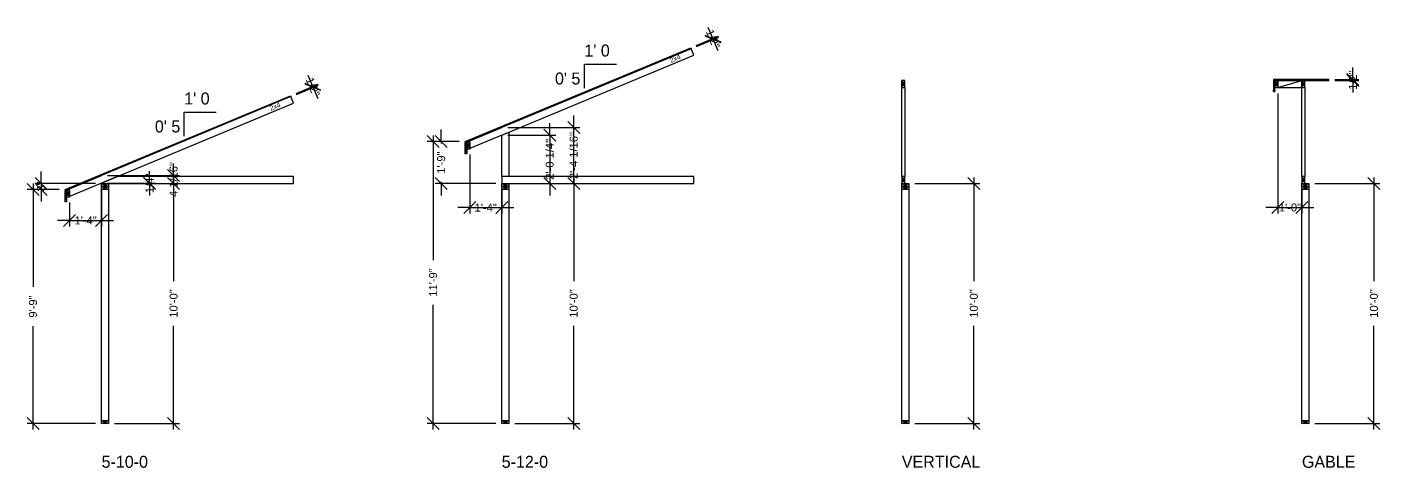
# Model space of a CAD drawing. Header units: inches. Extents: x -1174 to 3208, y -125 to 2788.
# Drawn here: x -1174 to -498, y 883 to 1103 of the extents above; entities that cross this region are included whole.
import ezdxf
from ezdxf.enums import TextEntityAlignment as Align

# ---------------------------------------------------------------- set-up
doc = ezdxf.new("R2010")
doc.units = ezdxf.units.IN
doc.header["$LTSCALE"] = 25
doc.header["$MEASUREMENT"] = 0
doc.header["$PDMODE"] = 34
doc.header["$PDSIZE"] = 0.08
doc.layers.add('2WEXTERIOR', color=190, linetype='Continuous')
doc.styles.add('Dim', font='ARIALN.TTF')
doc.styles.add('Plane', font='arial.ttf')
doc.dimstyles.new('Clearspan', dxfattribs={"dimscale": 48, "dimtxt": 0.083333, "dimasz": 0.125, "dimexe": 0.0625, "dimexo": 0.0625, "dimgap": 0.09375, "dimtad": 0, "dimtoh": 1, "dimdec": 4, "dimzin": 3, "dimdsep": 46, "dimlunit": 4, "dimtxsty": 'Dim', "dimblk": 'OBLIQUE', "dimcen": 0.09375, "dimdle": 0.0625, "dimazin": 0, "dimtfac": 1, "dimtdec": 4, "dimtix": 1, "dimtmove": 2, "dimatfit": 3, "dimfxl": 1, "dimfrac": 2, "dimtolj": 1, "dimtzin": 3, "dimarcsym": 0})

# ---------------------------------------------------------------- blocks, each defined once
blk = doc.blocks.new('RLPlaneType')
at = {"color": 0}
blk.add_attdef('PLANETYPE', text='', height=6, dxfattribs=at).set_placement((0, 0), align=Align.BOTTOM_LEFT)
at = {"color": 0, "flags": 1}
for tag, p in [('PITCH', (0, -6)), ('PITCH2', (0, -12)), ('OVERHANG', (0, -24)), ('HEEL', (0, -18)), ('FASCIAWIDTH', (0, -30)), ('FASCIATHICKNESS', (0, -36)), ('SUBFASCIAWIDTH', (0, -42)), ('SUBFASCIATHICKNESS', (0, -48)), ('DECKINGTHICKNESS', (0, -54)), ('TOPCHORDWIDTH', (0, -60)), ('BUTTCUT', (0, -66)), ('CANTILEVER', (0, -72)), ('PTOPDIST', (0, -78)), ('PITCH2PEEKHORIZDIST', (0, -84)), ('PITCH2PEEKVERTDIST', (0, -90)), ('ELEVATION', (0, -96)), ('BEARINGWIDTH', (0, -102))]:
    blk.add_attdef(tag, p, '', height=4, dxfattribs=at)
blk = doc.blocks.new('_OBLIQUE')
at = {"color": 0, "linetype": 'ByBlock'}
blk.add_line((-0.5, -0.5), (0.5, 0.5), dxfattribs=at)
blk = doc.blocks.new('*D130')
at = {"layer": '2WEXTERIOR', "color": 0, "lineweight": -2, "transparency": 16777216}
for p, q in [((-900.86, 1027.9), (-900.86, 976.09)), ((-930.36, 1024.9), (-897.86, 1024.9)), ((-900.86, 901.9), (-900.86, 953.72)), ((-930.36, 904.9), (-897.86, 904.9))]:
    blk.add_line(p, q, dxfattribs=at)
at = {"layer": 'Defpoints', "color": 0, "transparency": 16777216}
for p in [(-933.36, 1024.9), (-933.36, 904.9), (-900.86, 904.9)]:
    blk.add_point(p, dxfattribs=at)
at = {"layer": '2WEXTERIOR', "color": 0, "lineweight": -2, "transparency": 16777216, "xscale": 6, "yscale": 6, "zscale": 6}
for p, rotation in [((-900.86, 1024.9), 90), ((-900.86, 904.9), 270)]:
    blk.add_blockref('_OBLIQUE', p, dxfattribs=dict(at, rotation=rotation))
at = {"layer": '2WEXTERIOR', "color": 0, "transparency": 16777216, "insert": (-900.86, 964.9), "char_height": 4, "attachment_point": 5, "rotation": 90, "style": 'Plane'}
blk.add_mtext('\\A1;10\'-0"', dxfattribs=at)
blk = doc.blocks.new('*D131')
at = {"layer": '2WEXTERIOR', "color": 0, "lineweight": -2, "transparency": 16777216}
for p, q in [((-967.11, 1045.88), (-967.11, 1051.88)), ((-958.11, 1045.88), (-970.11, 1045.88)), ((-967.11, 1045.88), (-967.11, 1045.02)), ((-939.86, 1024.9), (-970.11, 1024.9)), ((-967.11, 1024.9), (-967.11, 1025.76)), ((-967.11, 1024.9), (-967.11, 1018.9))]:
    blk.add_line(p, q, dxfattribs=at)
at = {"layer": 'Defpoints', "color": 0, "transparency": 16777216}
for p in [(-967.11, 1045.88), (-955.11, 1045.88), (-936.86, 1024.9)]:
    blk.add_point(p, dxfattribs=at)
at = {"layer": '2WEXTERIOR', "color": 0, "lineweight": -2, "transparency": 16777216, "xscale": 6, "yscale": 6, "zscale": 6}
for p, rotation in [((-967.11, 1045.88), 270), ((-967.11, 1024.9), 90)]:
    blk.add_blockref('_OBLIQUE', p, dxfattribs=dict(at, rotation=rotation))
at = {"layer": '2WEXTERIOR', "color": 0, "transparency": 16777216, "insert": (-967.11, 1035.39), "char_height": 4, "attachment_point": 5, "rotation": 90, "style": 'Plane'}
blk.add_mtext('\\A1;1\'-9"', dxfattribs=at)
blk = doc.blocks.new('*D132')
at = {"layer": '2WEXTERIOR', "color": 0, "lineweight": -2, "transparency": 16777216}
for p, q in [((-971.11, 1048.88), (-971.11, 986.58)), ((-958.11, 1045.88), (-974.11, 1045.88)), ((-971.11, 901.9), (-971.11, 964.21)), ((-939.86, 904.9), (-974.11, 904.9))]:
    blk.add_line(p, q, dxfattribs=at)
at = {"layer": 'Defpoints', "color": 0, "transparency": 16777216}
for p in [(-971.11, 1045.88), (-955.11, 1045.88), (-936.86, 904.9)]:
    blk.add_point(p, dxfattribs=at)
at = {"layer": '2WEXTERIOR', "color": 0, "lineweight": -2, "transparency": 16777216, "xscale": 6, "yscale": 6, "zscale": 6}
for p, rotation in [((-971.11, 1045.88), 90), ((-971.11, 904.9), 270)]:
    blk.add_blockref('_OBLIQUE', p, dxfattribs=dict(at, rotation=rotation))
at = {"layer": '2WEXTERIOR', "color": 0, "transparency": 16777216, "insert": (-971.11, 975.39), "char_height": 4, "attachment_point": 5, "rotation": 90, "style": 'Plane'}
blk.add_mtext('\\A1;11\'-9"', dxfattribs=at)
blk = doc.blocks.new('*D133')
at = {"layer": '2WEXTERIOR', "color": 0, "lineweight": -2, "transparency": 16777216}
for p, q in [((-952.86, 1039.49), (-952.86, 1009.9)), ((-936.86, 1021.9), (-936.86, 1009.9)), ((-952.86, 1012.9), (-958.86, 1012.9)), ((-952.86, 1012.9), (-936.86, 1012.9)), ((-936.86, 1012.9), (-930.86, 1012.9))]:
    blk.add_line(p, q, dxfattribs=at)
at = {"layer": 'Defpoints', "color": 0, "transparency": 16777216}
for p in [(-952.86, 1042.49), (-936.86, 1024.9), (-936.86, 1012.9)]:
    blk.add_point(p, dxfattribs=at)
at = {"layer": '2WEXTERIOR', "color": 0, "lineweight": -2, "transparency": 16777216, "xscale": 6, "yscale": 6, "zscale": 6}
blk.add_blockref('_OBLIQUE', (-952.86, 1012.9), dxfattribs=at)
at = {"layer": '2WEXTERIOR', "color": 0, "lineweight": -2, "transparency": 16777216, "xscale": 6, "yscale": 6, "zscale": 6, "rotation": 180}
blk.add_blockref('_OBLIQUE', (-936.86, 1012.9), dxfattribs=at)
at = {"layer": '2WEXTERIOR', "color": 0, "transparency": 16777216, "insert": (-944.86, 1012.9), "char_height": 4, "attachment_point": 5, "style": 'Plane'}
blk.add_mtext('\\A1;1\'-4"', dxfattribs=at)
blk = doc.blocks.new('*D134')
at = {"layer": '2WEXTERIOR', "color": 0, "lineweight": -2, "transparency": 16777216}
for p, q in [((-912.86, 1049.15), (-912.86, 1055.15)), ((-933.86, 1049.15), (-909.86, 1049.15)), ((-912.86, 1049.15), (-912.86, 1024.9)), ((-933.86, 1024.9), (-909.86, 1024.9)), ((-912.86, 1024.9), (-912.86, 1018.9))]:
    blk.add_line(p, q, dxfattribs=at)
at = {"layer": 'Defpoints', "color": 0, "transparency": 16777216}
for p in [(-936.86, 1049.15), (-936.86, 1024.9), (-912.86, 1024.9)]:
    blk.add_point(p, dxfattribs=at)
at = {"layer": '2WEXTERIOR', "color": 0, "lineweight": -2, "transparency": 16777216, "xscale": 6, "yscale": 6, "zscale": 6}
for p, rotation in [((-912.86, 1049.15), 270), ((-912.86, 1024.9), 90)]:
    blk.add_blockref('_OBLIQUE', p, dxfattribs=dict(at, rotation=rotation))
at = {"layer": '2WEXTERIOR', "color": 0, "transparency": 16777216, "insert": (-912.86, 1037.03), "char_height": 4, "attachment_point": 5, "rotation": 90, "style": 'Plane'}
blk.add_mtext('\\A1;2\'-0 1/4"', dxfattribs=at)
blk = doc.blocks.new('*D135')
at = {"layer": '2WEXTERIOR', "color": 0, "lineweight": -2, "transparency": 16777216}
for p, q in [((-900.86, 1052.95), (-900.86, 1058.95)), ((-933.86, 1052.95), (-897.86, 1052.95)), ((-900.86, 1024.9), (-900.86, 1052.95)), ((-933.86, 1024.9), (-897.86, 1024.9)), ((-900.86, 1024.9), (-900.86, 1018.9))]:
    blk.add_line(p, q, dxfattribs=at)
at = {"layer": 'Defpoints', "color": 0, "transparency": 16777216}
for p in [(-936.86, 1052.95), (-900.86, 1052.95), (-936.86, 1024.9)]:
    blk.add_point(p, dxfattribs=at)
at = {"layer": '2WEXTERIOR', "color": 0, "lineweight": -2, "transparency": 16777216, "xscale": 6, "yscale": 6, "zscale": 6}
for p, rotation in [((-900.86, 1052.95), 270), ((-900.86, 1024.9), 90)]:
    blk.add_blockref('_OBLIQUE', p, dxfattribs=dict(at, rotation=rotation))
at = {"layer": '2WEXTERIOR', "color": 0, "transparency": 16777216, "insert": (-900.86, 1038.92), "char_height": 4, "attachment_point": 5, "rotation": 90, "style": 'Plane'}
blk.add_mtext('\\A1;2\'-4 1/16"', dxfattribs=at)
blk = doc.blocks.new('*D136')
at = {"layer": '2WEXTERIOR', "color": 0, "lineweight": -2, "transparency": 16777216}
for p, q in [((-831.32, 1097.46), (-833.63, 1103)), ((-839.63, 1094), (-828.56, 1098.61)), ((-839.44, 1093.54), (-828.36, 1098.15)), ((-831.32, 1097.46), (-831.13, 1097)), ((-831.13, 1097), (-828.82, 1091.46))]:
    blk.add_line(p, q, dxfattribs=at)
at = {"layer": 'Defpoints', "color": 0, "transparency": 16777216}
for p in [(-831.13, 1097), (-842.4, 1092.85), (-842.21, 1092.38)]:
    blk.add_point(p, dxfattribs=at)
at = {"layer": '2WEXTERIOR', "color": 0, "lineweight": -2, "transparency": 16777216, "xscale": 6, "yscale": 6, "zscale": 6}
for p, rotation in [((-831.32, 1097.46), 292.6198649480505), ((-831.13, 1097), 112.6198649480505)]:
    blk.add_blockref('_OBLIQUE', p, dxfattribs=dict(at, rotation=rotation))
at = {"layer": '2WEXTERIOR', "color": 0, "transparency": 16777216, "insert": (-831.23, 1097.23), "char_height": 4, "attachment_point": 5, "rotation": 292.61986, "style": 'Plane'}
blk.add_mtext('\\A1;1/2"', dxfattribs=at)
blk = doc.blocks.new('*D137')
at = {"layer": '2WEXTERIOR', "color": 0, "lineweight": -2, "transparency": 16777216}
for p, q in [((-1100.86, 1027.9), (-1100.86, 976.09)), ((-1130.36, 1024.9), (-1097.86, 1024.9)), ((-1100.86, 901.9), (-1100.86, 953.72)), ((-1130.36, 904.9), (-1097.86, 904.9))]:
    blk.add_line(p, q, dxfattribs=at)
at = {"layer": 'Defpoints', "color": 0, "transparency": 16777216}
for p in [(-1133.36, 1024.9), (-1133.36, 904.9), (-1100.86, 904.9)]:
    blk.add_point(p, dxfattribs=at)
at = {"layer": '2WEXTERIOR', "color": 0, "lineweight": -2, "transparency": 16777216, "xscale": 6, "yscale": 6, "zscale": 6}
for p, rotation in [((-1100.86, 1024.9), 90), ((-1100.86, 904.9), 270)]:
    blk.add_blockref('_OBLIQUE', p, dxfattribs=dict(at, rotation=rotation))
at = {"layer": '2WEXTERIOR', "color": 0, "transparency": 16777216, "insert": (-1100.86, 964.9), "char_height": 4, "attachment_point": 5, "rotation": 90, "style": 'Plane'}
blk.add_mtext('\\A1;10\'-0"', dxfattribs=at)
blk = doc.blocks.new('*D138')
at = {"layer": '2WEXTERIOR', "color": 0, "lineweight": -2, "transparency": 16777216}
for p, q in [((-1167.11, 1024.9), (-1167.11, 1030.9)), ((-1139.86, 1024.9), (-1170.11, 1024.9)), ((-1158.11, 1021.88), (-1170.11, 1021.88)), ((-1167.11, 1024.9), (-1167.11, 1021.88)), ((-1167.11, 1021.88), (-1167.11, 1015.88))]:
    blk.add_line(p, q, dxfattribs=at)
at = {"layer": 'Defpoints', "color": 0, "transparency": 16777216}
for p in [(-1167.11, 1021.88), (-1155.11, 1021.88), (-1136.86, 1024.9)]:
    blk.add_point(p, dxfattribs=at)
at = {"layer": '2WEXTERIOR', "color": 0, "lineweight": -2, "transparency": 16777216, "xscale": 6, "yscale": 6, "zscale": 6}
for p, rotation in [((-1167.11, 1024.9), 270), ((-1167.11, 1021.88), 90)]:
    blk.add_blockref('_OBLIQUE', p, dxfattribs=dict(at, rotation=rotation))
at = {"layer": '2WEXTERIOR', "color": 0, "transparency": 16777216, "insert": (-1167.11, 1023.39), "char_height": 4, "attachment_point": 5, "rotation": 90, "style": 'Plane'}
blk.add_mtext('\\A1;3"', dxfattribs=at)
blk = doc.blocks.new('*D139')
at = {"layer": '2WEXTERIOR', "color": 0, "lineweight": -2, "transparency": 16777216}
for p, q in [((-1158.11, 1021.88), (-1174.11, 1021.88)), ((-1171.11, 1024.88), (-1171.11, 973.21)), ((-1171.11, 901.9), (-1171.11, 953.58)), ((-1139.86, 904.9), (-1174.11, 904.9))]:
    blk.add_line(p, q, dxfattribs=at)
at = {"layer": 'Defpoints', "color": 0, "transparency": 16777216}
for p in [(-1171.11, 1021.88), (-1155.11, 1021.88), (-1136.86, 904.9)]:
    blk.add_point(p, dxfattribs=at)
at = {"layer": '2WEXTERIOR', "color": 0, "lineweight": -2, "transparency": 16777216, "xscale": 6, "yscale": 6, "zscale": 6}
for p, rotation in [((-1171.11, 1021.88), 90), ((-1171.11, 904.9), 270)]:
    blk.add_blockref('_OBLIQUE', p, dxfattribs=dict(at, rotation=rotation))
at = {"layer": '2WEXTERIOR', "color": 0, "transparency": 16777216, "insert": (-1171.11, 963.39), "char_height": 4, "attachment_point": 5, "rotation": 90, "style": 'Plane'}
blk.add_mtext('\\A1;9\'-9"', dxfattribs=at)
blk = doc.blocks.new('*D140')
at = {"layer": '2WEXTERIOR', "color": 0, "lineweight": -2, "transparency": 16777216}
for p, q in [((-1136.86, 1021.9), (-1136.86, 1003.49)), ((-1152.86, 1015.49), (-1152.86, 1003.49)), ((-1152.86, 1006.49), (-1158.86, 1006.49)), ((-1152.86, 1006.49), (-1136.86, 1006.49)), ((-1136.86, 1006.49), (-1130.86, 1006.49))]:
    blk.add_line(p, q, dxfattribs=at)
at = {"layer": 'Defpoints', "color": 0, "transparency": 16777216}
for p in [(-1136.86, 1024.9), (-1152.86, 1018.49), (-1136.86, 1006.49)]:
    blk.add_point(p, dxfattribs=at)
at = {"layer": '2WEXTERIOR', "color": 0, "lineweight": -2, "transparency": 16777216, "xscale": 6, "yscale": 6, "zscale": 6}
blk.add_blockref('_OBLIQUE', (-1152.86, 1006.49), dxfattribs=at)
at = {"layer": '2WEXTERIOR', "color": 0, "lineweight": -2, "transparency": 16777216, "xscale": 6, "yscale": 6, "zscale": 6, "rotation": 180}
blk.add_blockref('_OBLIQUE', (-1136.86, 1006.49), dxfattribs=at)
at = {"layer": '2WEXTERIOR', "color": 0, "transparency": 16777216, "insert": (-1144.86, 1006.49), "char_height": 4, "attachment_point": 5, "style": 'Plane'}
blk.add_mtext('\\A1;1\'-4"', dxfattribs=at)
blk = doc.blocks.new('*D141')
at = {"layer": '2WEXTERIOR', "color": 0, "lineweight": -2, "transparency": 16777216}
for p, q in [((-1112.86, 1025.15), (-1112.86, 1031.15)), ((-1133.86, 1025.15), (-1109.86, 1025.15)), ((-1133.86, 1024.9), (-1109.86, 1024.9)), ((-1112.86, 1025.15), (-1112.86, 1024.9)), ((-1112.86, 1024.9), (-1112.86, 1018.9))]:
    blk.add_line(p, q, dxfattribs=at)
at = {"layer": 'Defpoints', "color": 0, "transparency": 16777216}
for p in [(-1136.86, 1025.15), (-1136.86, 1024.9), (-1112.86, 1024.9)]:
    blk.add_point(p, dxfattribs=at)
at = {"layer": '2WEXTERIOR', "color": 0, "lineweight": -2, "transparency": 16777216, "xscale": 6, "yscale": 6, "zscale": 6}
for p, rotation in [((-1112.86, 1025.15), 270), ((-1112.86, 1024.9), 90)]:
    blk.add_blockref('_OBLIQUE', p, dxfattribs=dict(at, rotation=rotation))
at = {"layer": '2WEXTERIOR', "color": 0, "transparency": 16777216, "insert": (-1112.86, 1025.03), "char_height": 4, "attachment_point": 5, "rotation": 90, "style": 'Plane'}
blk.add_mtext('\\A1;1/4"', dxfattribs=at)
blk = doc.blocks.new('*D142')
at = {"layer": '2WEXTERIOR', "color": 0, "lineweight": -2, "transparency": 16777216}
for p, q in [((-1100.86, 1028.95), (-1100.86, 1034.95)), ((-1133.86, 1028.95), (-1097.86, 1028.95)), ((-1100.86, 1024.9), (-1100.86, 1028.95)), ((-1133.86, 1024.9), (-1097.86, 1024.9)), ((-1100.86, 1024.9), (-1100.86, 1018.9))]:
    blk.add_line(p, q, dxfattribs=at)
at = {"layer": 'Defpoints', "color": 0, "transparency": 16777216}
for p in [(-1136.86, 1028.95), (-1100.86, 1028.95), (-1136.86, 1024.9)]:
    blk.add_point(p, dxfattribs=at)
at = {"layer": '2WEXTERIOR', "color": 0, "lineweight": -2, "transparency": 16777216, "xscale": 6, "yscale": 6, "zscale": 6}
for p, rotation in [((-1100.86, 1028.95), 270), ((-1100.86, 1024.9), 90)]:
    blk.add_blockref('_OBLIQUE', p, dxfattribs=dict(at, rotation=rotation))
at = {"layer": '2WEXTERIOR', "color": 0, "transparency": 16777216, "insert": (-1100.86, 1026.92), "char_height": 4, "attachment_point": 5, "rotation": 90, "style": 'Plane'}
blk.add_mtext('\\A1;4 1/16"', dxfattribs=at)
blk = doc.blocks.new('*D143')
at = {"layer": '2WEXTERIOR', "color": 0, "lineweight": -2, "transparency": 16777216}
for p, q in [((-1031.32, 1073.46), (-1033.63, 1079)), ((-1039.63, 1070), (-1028.56, 1074.61)), ((-1039.44, 1069.54), (-1028.36, 1074.15)), ((-1031.32, 1073.46), (-1031.13, 1073)), ((-1031.13, 1073), (-1028.82, 1067.46))]:
    blk.add_line(p, q, dxfattribs=at)
at = {"layer": 'Defpoints', "color": 0, "transparency": 16777216}
for p in [(-1042.4, 1068.85), (-1031.13, 1073), (-1042.21, 1068.38)]:
    blk.add_point(p, dxfattribs=at)
at = {"layer": '2WEXTERIOR', "color": 0, "lineweight": -2, "transparency": 16777216, "xscale": 6, "yscale": 6, "zscale": 6}
for p, rotation in [((-1031.32, 1073.46), 292.6198649480384), ((-1031.13, 1073), 112.6198649480384)]:
    blk.add_blockref('_OBLIQUE', p, dxfattribs=dict(at, rotation=rotation))
at = {"layer": '2WEXTERIOR', "color": 0, "transparency": 16777216, "insert": (-1031.23, 1073.23), "char_height": 4, "attachment_point": 5, "rotation": 292.61986, "style": 'Plane'}
blk.add_mtext('\\A1;1/2"', dxfattribs=at)
blk = doc.blocks.new('*D144')
at = {"layer": '2WEXTERIOR', "color": 0, "lineweight": -2, "transparency": 16777216}
for p, q in [((-700.86, 1027.9), (-700.86, 976.09)), ((-730.36, 1024.9), (-697.86, 1024.9)), ((-700.86, 901.9), (-700.86, 953.72)), ((-730.36, 904.9), (-697.86, 904.9))]:
    blk.add_line(p, q, dxfattribs=at)
at = {"layer": 'Defpoints', "color": 0, "transparency": 16777216}
for p in [(-733.36, 1024.9), (-733.36, 904.9), (-700.86, 904.9)]:
    blk.add_point(p, dxfattribs=at)
at = {"layer": '2WEXTERIOR', "color": 0, "lineweight": -2, "transparency": 16777216, "xscale": 6, "yscale": 6, "zscale": 6}
for p, rotation in [((-700.86, 1024.9), 90), ((-700.86, 904.9), 270)]:
    blk.add_blockref('_OBLIQUE', p, dxfattribs=dict(at, rotation=rotation))
at = {"layer": '2WEXTERIOR', "color": 0, "transparency": 16777216, "insert": (-700.86, 964.9), "char_height": 4, "attachment_point": 5, "rotation": 90, "style": 'Plane'}
blk.add_mtext('\\A1;10\'-0"', dxfattribs=at)
blk = doc.blocks.new('*D145')
at = {"layer": '2WEXTERIOR', "color": 0, "lineweight": -2, "transparency": 16777216}
for p, q in [((-500.86, 1027.9), (-500.86, 976.09)), ((-530.36, 1024.9), (-497.86, 1024.9)), ((-500.86, 901.9), (-500.86, 953.72)), ((-530.36, 904.9), (-497.86, 904.9))]:
    blk.add_line(p, q, dxfattribs=at)
at = {"layer": 'Defpoints', "color": 0, "transparency": 16777216}
for p in [(-533.36, 1024.9), (-533.36, 904.9), (-500.86, 904.9)]:
    blk.add_point(p, dxfattribs=at)
at = {"layer": '2WEXTERIOR', "color": 0, "lineweight": -2, "transparency": 16777216, "xscale": 6, "yscale": 6, "zscale": 6}
for p, rotation in [((-500.86, 1024.9), 90), ((-500.86, 904.9), 270)]:
    blk.add_blockref('_OBLIQUE', p, dxfattribs=dict(at, rotation=rotation))
at = {"layer": '2WEXTERIOR', "color": 0, "transparency": 16777216, "insert": (-500.86, 964.9), "char_height": 4, "attachment_point": 5, "rotation": 90, "style": 'Plane'}
blk.add_mtext('\\A1;10\'-0"', dxfattribs=at)
blk = doc.blocks.new('*D146')
at = {"layer": '2WEXTERIOR', "color": 0, "lineweight": -2, "transparency": 16777216}
for p, q in [((-548.86, 1069.9), (-548.86, 1009.9)), ((-536.86, 1021.9), (-536.86, 1009.9)), ((-548.86, 1012.9), (-554.86, 1012.9)), ((-548.86, 1012.9), (-536.86, 1012.9)), ((-536.86, 1012.9), (-530.86, 1012.9))]:
    blk.add_line(p, q, dxfattribs=at)
at = {"layer": 'Defpoints', "color": 0, "transparency": 16777216}
for p in [(-548.86, 1072.9), (-536.86, 1024.9), (-536.86, 1012.9)]:
    blk.add_point(p, dxfattribs=at)
at = {"layer": '2WEXTERIOR', "color": 0, "lineweight": -2, "transparency": 16777216, "xscale": 6, "yscale": 6, "zscale": 6}
blk.add_blockref('_OBLIQUE', (-548.86, 1012.9), dxfattribs=at)
at = {"layer": '2WEXTERIOR', "color": 0, "lineweight": -2, "transparency": 16777216, "xscale": 6, "yscale": 6, "zscale": 6, "rotation": 180}
blk.add_blockref('_OBLIQUE', (-536.86, 1012.9), dxfattribs=at)
at = {"layer": '2WEXTERIOR', "color": 0, "transparency": 16777216, "insert": (-542.86, 1012.9), "char_height": 4, "attachment_point": 5, "style": 'Plane'}
blk.add_mtext('\\A1;1\'-0"', dxfattribs=at)
blk = doc.blocks.new('*D147')
at = {"layer": '2WEXTERIOR', "color": 0, "lineweight": -2, "transparency": 16777216}
for p, q in [((-511.36, 1076.9), (-511.36, 1082.9)), ((-520.36, 1076.9), (-508.36, 1076.9)), ((-520.36, 1076.4), (-508.36, 1076.4)), ((-511.36, 1076.4), (-511.36, 1076.9)), ((-511.36, 1076.4), (-511.36, 1070.4))]:
    blk.add_line(p, q, dxfattribs=at)
at = {"layer": 'Defpoints', "color": 0, "transparency": 16777216}
for p in [(-523.36, 1076.9), (-523.36, 1076.4), (-511.36, 1076.9)]:
    blk.add_point(p, dxfattribs=at)
at = {"layer": '2WEXTERIOR', "color": 0, "lineweight": -2, "transparency": 16777216, "xscale": 6, "yscale": 6, "zscale": 6}
for p, rotation in [((-511.36, 1076.9), 270), ((-511.36, 1076.4), 90)]:
    blk.add_blockref('_OBLIQUE', p, dxfattribs=dict(at, rotation=rotation))
at = {"layer": '2WEXTERIOR', "color": 0, "transparency": 16777216, "insert": (-511.36, 1076.65), "char_height": 4, "attachment_point": 5, "rotation": 90, "style": 'Plane'}
blk.add_mtext('\\A1;1/2"', dxfattribs=at)

msp = doc.modelspace()

# ---------------------------------------------------------------- linework, layer by layer
at = {"layer": '2WEXTERIOR', "color": 1}
for points in [[(-955.11286, 1045.88257), (-842.40132, 1092.84572), (-842.20901, 1092.38418), (-954.92055, 1045.42104)], [(-551.11286, 1076.40341), (-523.36286, 1076.40341), (-523.36286, 1076.90341), (-551.11286, 1076.90341)], [(-1155.11286, 1021.88257), (-1042.40132, 1068.84572), (-1042.20901, 1068.38418), (-1154.92055, 1021.42104)]]:
    msp.add_lwpolyline(points, close=True, dxfattribs=at)
at = {"layer": '2WEXTERIOR', "color": 32}
for points in [[(-936.86286, 1049.15341), (-840.86286, 1089.15341), (-842.20901, 1092.38418), (-936.86286, 1052.94507)], [(-736.86286, 1028.40341), (-736.86286, 1072.90341), (-735.36286, 1072.90341), (-735.36286, 1076.40341), (-736.86286, 1076.40341), (-736.86286, 1072.90341), (-735.36286, 1076.40341), (-736.86286, 1076.40341), (-735.36286, 1072.90341), (-735.36286, 1028.40341)], [(-736.86286, 1072.90341), (-736.86286, 1072.90341), (-736.86286, 1076.40341), (-736.86286, 1076.40341), (-736.86286, 1072.90341), (-736.86286, 1076.40341)], [(-548.86286, 1072.90341), (-536.86286, 1072.90341), (-536.86286, 1076.40341), (-548.86286, 1076.40341), (-548.86286, 1072.90341), (-536.86286, 1076.40341)], [(-536.86286, 1028.40341), (-536.86286, 1072.90341), (-535.36286, 1072.90341), (-535.36286, 1076.40341), (-536.86286, 1076.40341), (-536.86286, 1072.90341), (-535.36286, 1076.40341), (-536.86286, 1076.40341), (-535.36286, 1072.90341), (-535.36286, 1028.40341)], [(-1136.86286, 1025.15341), (-1040.86286, 1065.15341), (-1042.20901, 1068.38418), (-1136.86286, 1028.94507)], [(-936.86286, 1049.15341), (-952.86286, 1042.48674), (-952.86286, 1046.27841), (-936.86286, 1052.94507)], [(-1136.86286, 1025.15341), (-1152.86286, 1018.48674), (-1152.86286, 1022.27841), (-1136.86286, 1028.94507)], [(-736.86286, 1024.90341), (-735.36286, 1024.90341), (-735.36286, 1028.40341), (-736.86286, 1028.40341), (-736.86286, 1024.90341), (-735.36286, 1028.40341), (-736.86286, 1028.40341), (-735.36286, 1024.90341)], [(-536.86286, 1024.90341), (-535.36286, 1024.90341), (-535.36286, 1028.40341), (-536.86286, 1028.40341), (-536.86286, 1024.90341), (-535.36286, 1028.40341), (-536.86286, 1028.40341), (-535.36286, 1024.90341)]]:
    msp.add_lwpolyline(points, dxfattribs=at)
at = {"layer": '2WEXTERIOR', "color": 7}
for points in [[(-895.53594, 1072.66463), (-895.53594, 1084.66463), (-879.53594, 1084.66463)], [(-1095.53594, 1048.66463), (-1095.53594, 1060.66463), (-1079.53594, 1060.66463)]]:
    msp.add_lwpolyline(points, dxfattribs=at)
at = {"layer": '2WEXTERIOR', "color": 4}
for points in [[(-551.11286, 1070.90341), (-550.36286, 1070.90341), (-550.36286, 1076.40341), (-551.11286, 1076.40341), (-551.11286, 1070.90341), (-550.36286, 1076.40341), (-551.11286, 1076.40341), (-550.36286, 1070.90341)], [(-955.11286, 1045.34091), (-954.36286, 1045.34091), (-954.36286, 1039.84091), (-955.11286, 1039.84091), (-955.11286, 1045.34091), (-954.36286, 1039.84091), (-955.11286, 1039.84091), (-954.36286, 1045.34091)], [(-1155.11286, 1021.34091), (-1154.36286, 1021.34091), (-1154.36286, 1015.84091), (-1155.11286, 1015.84091), (-1155.11286, 1021.34091), (-1154.36286, 1015.84091), (-1155.11286, 1015.84091), (-1154.36286, 1021.34091)]]:
    msp.add_lwpolyline(points, dxfattribs=at)
at = {"layer": '2WEXTERIOR', "color": 3}
for points in [[(-550.36286, 1072.90341), (-548.86286, 1072.90341), (-548.86286, 1076.40341), (-550.36286, 1076.40341), (-550.36286, 1072.90341), (-548.86286, 1076.40341), (-550.36286, 1076.40341), (-548.86286, 1072.90341)], [(-954.36286, 1045.65341), (-952.86286, 1045.65341), (-952.86286, 1042.15341), (-954.36286, 1042.15341), (-954.36286, 1045.65341), (-952.86286, 1042.15341), (-954.36286, 1042.15341), (-952.86286, 1045.65341)], [(-1154.36286, 1021.65341), (-1152.86286, 1021.65341), (-1152.86286, 1018.15341), (-1154.36286, 1018.15341), (-1154.36286, 1021.65341), (-1152.86286, 1018.15341), (-1154.36286, 1018.15341), (-1152.86286, 1021.65341)]]:
    msp.add_lwpolyline(points, dxfattribs=at)
at = {"layer": '2WEXTERIOR', "color": 32}
for points in [[(-936.86286, 1028.40341), (-936.86286, 1049.15341), (-933.36286, 1050.61174), (-933.36286, 1028.40341)], [(-1136.86286, 1024.90341), (-1040.86286, 1024.90341), (-1040.86286, 1028.40341), (-1129.06286, 1028.40341), (-1136.86286, 1025.15341)], [(-936.86286, 1024.90341), (-840.86286, 1024.90341), (-840.86286, 1028.40341), (-936.86286, 1028.40341)]]:
    msp.add_lwpolyline(points, close=True, dxfattribs=at)
at = {"layer": '2WEXTERIOR', "color": 170}
for points in [[(-1136.86286, 1024.90341), (-1133.36286, 1024.90341), (-1133.36286, 1023.40341), (-1136.86286, 1023.40341), (-1136.86286, 1024.90341), (-1133.36286, 1023.40341), (-1136.86286, 1023.40341), (-1133.36286, 1024.90341)], [(-1136.86286, 1023.40341), (-1133.36286, 1023.40341), (-1133.36286, 1021.90341), (-1136.86286, 1021.90341), (-1136.86286, 1023.40341), (-1133.36286, 1021.90341), (-1136.86286, 1021.90341), (-1133.36286, 1023.40341)], [(-936.86286, 1024.90341), (-933.36286, 1024.90341), (-933.36286, 1023.40341), (-936.86286, 1023.40341), (-936.86286, 1024.90341), (-933.36286, 1023.40341), (-936.86286, 1023.40341), (-933.36286, 1024.90341)], [(-936.86286, 1023.40341), (-933.36286, 1023.40341), (-933.36286, 1021.90341), (-936.86286, 1021.90341), (-936.86286, 1023.40341), (-933.36286, 1021.90341), (-936.86286, 1021.90341), (-933.36286, 1023.40341)], [(-736.86286, 1024.90341), (-733.36286, 1024.90341), (-733.36286, 1023.40341), (-736.86286, 1023.40341), (-736.86286, 1024.90341), (-733.36286, 1023.40341), (-736.86286, 1023.40341), (-733.36286, 1024.90341)], [(-736.86286, 1023.40341), (-733.36286, 1023.40341), (-733.36286, 1021.90341), (-736.86286, 1021.90341), (-736.86286, 1023.40341), (-733.36286, 1021.90341), (-736.86286, 1021.90341), (-733.36286, 1023.40341)], [(-536.86286, 1024.90341), (-533.36286, 1024.90341), (-533.36286, 1023.40341), (-536.86286, 1023.40341), (-536.86286, 1024.90341), (-533.36286, 1023.40341), (-536.86286, 1023.40341), (-533.36286, 1024.90341)], [(-536.86286, 1023.40341), (-533.36286, 1023.40341), (-533.36286, 1021.90341), (-536.86286, 1021.90341), (-536.86286, 1023.40341), (-533.36286, 1021.90341), (-536.86286, 1021.90341), (-533.36286, 1023.40341)], [(-1136.86286, 906.40341), (-1133.36286, 906.40341), (-1133.36286, 904.90341), (-1136.86286, 904.90341), (-1136.86286, 906.40341), (-1133.36286, 904.90341), (-1136.86286, 904.90341), (-1133.36286, 906.40341)], [(-936.86286, 906.40341), (-933.36286, 906.40341), (-933.36286, 904.90341), (-936.86286, 904.90341), (-936.86286, 906.40341), (-933.36286, 904.90341), (-936.86286, 904.90341), (-933.36286, 906.40341)], [(-736.86286, 906.40341), (-733.36286, 906.40341), (-733.36286, 904.90341), (-736.86286, 904.90341), (-736.86286, 906.40341), (-733.36286, 904.90341), (-736.86286, 904.90341), (-733.36286, 906.40341)], [(-536.86286, 906.40341), (-533.36286, 906.40341), (-533.36286, 904.90341), (-536.86286, 904.90341), (-536.86286, 906.40341), (-533.36286, 904.90341), (-536.86286, 904.90341), (-533.36286, 906.40341)]]:
    msp.add_lwpolyline(points, dxfattribs=at)
for points in [[(-1136.86286, 1024.90341), (-1133.36286, 1024.90341), (-1133.36286, 904.90341), (-1136.86286, 904.90341)], [(-936.86286, 1024.90341), (-933.36286, 1024.90341), (-933.36286, 904.90341), (-936.86286, 904.90341)], [(-736.86286, 1024.90341), (-733.36286, 1024.90341), (-733.36286, 904.90341), (-736.86286, 904.90341)], [(-536.86286, 1024.90341), (-533.36286, 1024.90341), (-533.36286, 904.90341), (-536.86286, 904.90341)]]:
    msp.add_lwpolyline(points, close=True, dxfattribs=at)

# ---------------------------------------------------------------- block references
at = {"layer": '2WEXTERIOR'}
for p, values in [((-1136.86286, 880.90341), {'PLANETYPE': '5-10-0'}), ((-936.86286, 880.90341), {'PLANETYPE': '5-12-0'}), ((-736.86286, 880.90341), {'PLANETYPE': 'VERTICAL'}), ((-536.86286, 880.90341), {'PLANETYPE': 'GABLE'})]:
    msp.add_blockref('RLPlaneType', p, dxfattribs=at).add_auto_attribs(values)

# ---------------------------------------------------------------- texts
at = {"layer": '2WEXTERIOR', "color": 7}
for p in [(-895.53594, 1086.66463), (-1095.53594, 1062.66463)]:
    msp.add_text("1' 0", height=6, dxfattribs=at).set_placement(p, align=Align.BOTTOM_LEFT)
for p in [(-851.93978, 1084.53802), (-1051.93978, 1060.53802)]:
    msp.add_text('2x4', height=2.5, rotation=22.6199, dxfattribs=at).set_placement(p, align=Align.BOTTOM_LEFT)
for p in [(-897.53594, 1072.66463), (-1097.53594, 1048.66463)]:
    msp.add_text("0' 5", height=6, dxfattribs=at).set_placement(p, align=Align.BOTTOM_RIGHT)

# ---------------------------------------------------------------- dimensions: what is measured, and where the dimension line sits
at = {"layer": '2WEXTERIOR', "color": 1}
for p1, p2, distance, picture, middle in [((-842.40132, 1092.84572), (-842.20901, 1092.38418), 12, '*D136', (-831.22824, 1097.23033)), ((-523.36286, 1076.40341), (-523.36286, 1076.90341), -12, '*D147', (-511.36286, 1076.65341)), ((-1042.40132, 1068.84572), (-1042.20901, 1068.38418), 12, '*D143', (-1031.22824, 1073.23033))]:
    dim = msp.add_aligned_dim(p1=p1, p2=p2, distance=distance, dimstyle='Clearspan', override={"dimtxsty": 'Plane'}, dxfattribs=at)
    dim.commit()
    dim.dimension.update_dxf_attribs({"geometry": picture, "text_midpoint": middle})
at = {"layer": '2WEXTERIOR', "color": 50}
for base, p1, p2, picture, middle in [((-536.86286, 1012.90341), (-548.86286, 1072.90341), (-536.86286, 1024.90341), '*D146', (-542.86286, 1012.90341)), ((-936.86286, 1012.90341), (-952.86286, 1042.48674), (-936.86286, 1024.90341), '*D133', (-944.86286, 1012.90341)), ((-1136.86286, 1006.48674), (-1152.86286, 1018.48674), (-1136.86286, 1024.90341), '*D140', (-1144.86286, 1006.48674))]:
    dim = msp.add_linear_dim(base=base, p1=p1, p2=p2, dimstyle='Clearspan', override={"dimtxsty": 'Plane'}, dxfattribs=at)
    dim.commit()
    dim.dimension.update_dxf_attribs({"geometry": picture, "text_midpoint": middle})
for base, p1, p2, picture, middle in [((-900.86286, 1052.94507), (-936.86286, 1024.90341), (-936.86286, 1052.94507), '*D135', (-900.86286, 1038.92424)), ((-912.86286, 1024.90341), (-936.86286, 1049.15341), (-936.86286, 1024.90341), '*D134', (-912.86286, 1037.02841)), ((-1100.86286, 1028.94507), (-1136.86286, 1024.90341), (-1136.86286, 1028.94507), '*D142', (-1100.86286, 1026.92424)), ((-1112.86286, 1024.90341), (-1136.86286, 1025.15341), (-1136.86286, 1024.90341), '*D141', (-1112.86286, 1025.02841))]:
    dim = msp.add_linear_dim(base=base, p1=p1, p2=p2, angle=90, dimstyle='Clearspan', override={"dimtxsty": 'Plane'}, dxfattribs=at)
    dim.commit()
    dim.dimension.update_dxf_attribs({"geometry": picture, "text_midpoint": middle})
at = {"layer": '2WEXTERIOR', "color": 140}
for base, p1, p2, picture, middle in [((-971.11286, 1045.88257), (-936.86286, 904.90341), (-955.11286, 1045.88257), '*D132', (-971.11286, 975.39299)), ((-967.11286, 1045.88257), (-936.86286, 1024.90341), (-955.11286, 1045.88257), '*D131', (-967.11286, 1035.39299)), ((-1167.11286, 1021.88257), (-1136.86286, 1024.90341), (-1155.11286, 1021.88257), '*D138', (-1167.11286, 1023.39299)), ((-1171.11286, 1021.88257), (-1136.86286, 904.90341), (-1155.11286, 1021.88257), '*D139', (-1171.11286, 963.39299))]:
    dim = msp.add_linear_dim(base=base, p1=p1, p2=p2, angle=90, dimstyle='Clearspan', override={"dimtxsty": 'Plane'}, dxfattribs=at)
    dim.commit()
    dim.dimension.update_dxf_attribs({"geometry": picture, "text_midpoint": middle})
at = {"layer": '2WEXTERIOR', "color": 170}
for base, p1, p2, picture, middle in [((-1100.86286, 904.90341), (-1133.36286, 1024.90341), (-1133.36286, 904.90341), '*D137', (-1100.86286, 964.90341)), ((-900.86286, 904.90341), (-933.36286, 1024.90341), (-933.36286, 904.90341), '*D130', (-900.86286, 964.90341)), ((-700.86286, 904.90341), (-733.36286, 1024.90341), (-733.36286, 904.90341), '*D144', (-700.86286, 964.90341)), ((-500.86286, 904.90341), (-533.36286, 1024.90341), (-533.36286, 904.90341), '*D145', (-500.86286, 964.90341))]:
    dim = msp.add_linear_dim(base=base, p1=p1, p2=p2, angle=90, dimstyle='Clearspan', override={"dimtxsty": 'Plane'}, dxfattribs=at)
    dim.commit()
    dim.dimension.update_dxf_attribs({"geometry": picture, "text_midpoint": middle})

doc.saveas('drawing.dxf')
